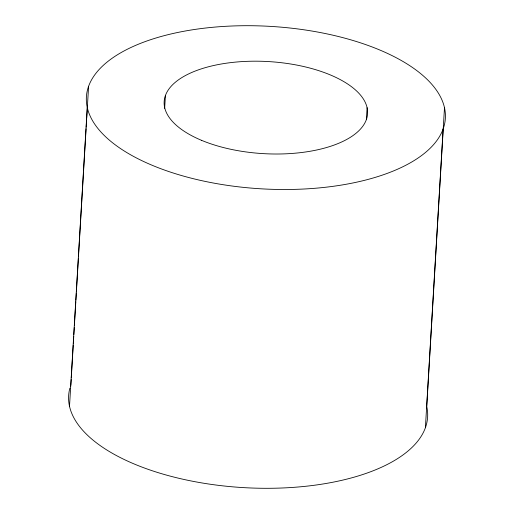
<?xml version="1.0" encoding="UTF-8"?>
<svg xmlns="http://www.w3.org/2000/svg" width="514" height="514" viewBox="0 0 514 514"><rect width="100%" height="100%" fill="white"/><g stroke="black" fill="none" stroke-linecap="round" stroke-linejoin="round"><path stroke-width="0.77" d="M69.512 406.278L87.258 107.49M71.183 379.48L70.848 385.089A179.804 81.347 3.4 0 0 70.334 386.612M71.279 377.874L73.232 345.035M73.329 343.429L73.753 336.22M73.849 334.62L74.279 327.412M74.369 325.805L75.802 301.776M75.892 300.176L76.323 292.967M76.419 291.361L78.372 258.523M78.462 256.916L83.512 172.004M83.602 170.404L86.082 128.751M86.172 127.144L86.603 119.935M86.699 118.336L88.601 86.294M164.66 108.345L165.418 95.527M366.379 119.685L367.092 107.67M425.399 427.706L443.152 128.911A179.804 81.347 3.4 0 0 201.938 28.463A179.804 81.347 3.4 0 0 152.542 165.437A179.804 81.347 3.4 0 0 443.152 128.911M444.488 107.722L426.742 406.51A179.804 81.347 3.4 0 1 246.444 487.78A179.804 81.347 3.4 0 1 69.885 388.147M201.649 140.373A101.888 46.099 3.4 0 0 366.328 119.678A101.888 46.099 3.4 0 0 229.642 62.753A101.888 46.099 3.4 0 0 201.649 140.373"/></g></svg>
